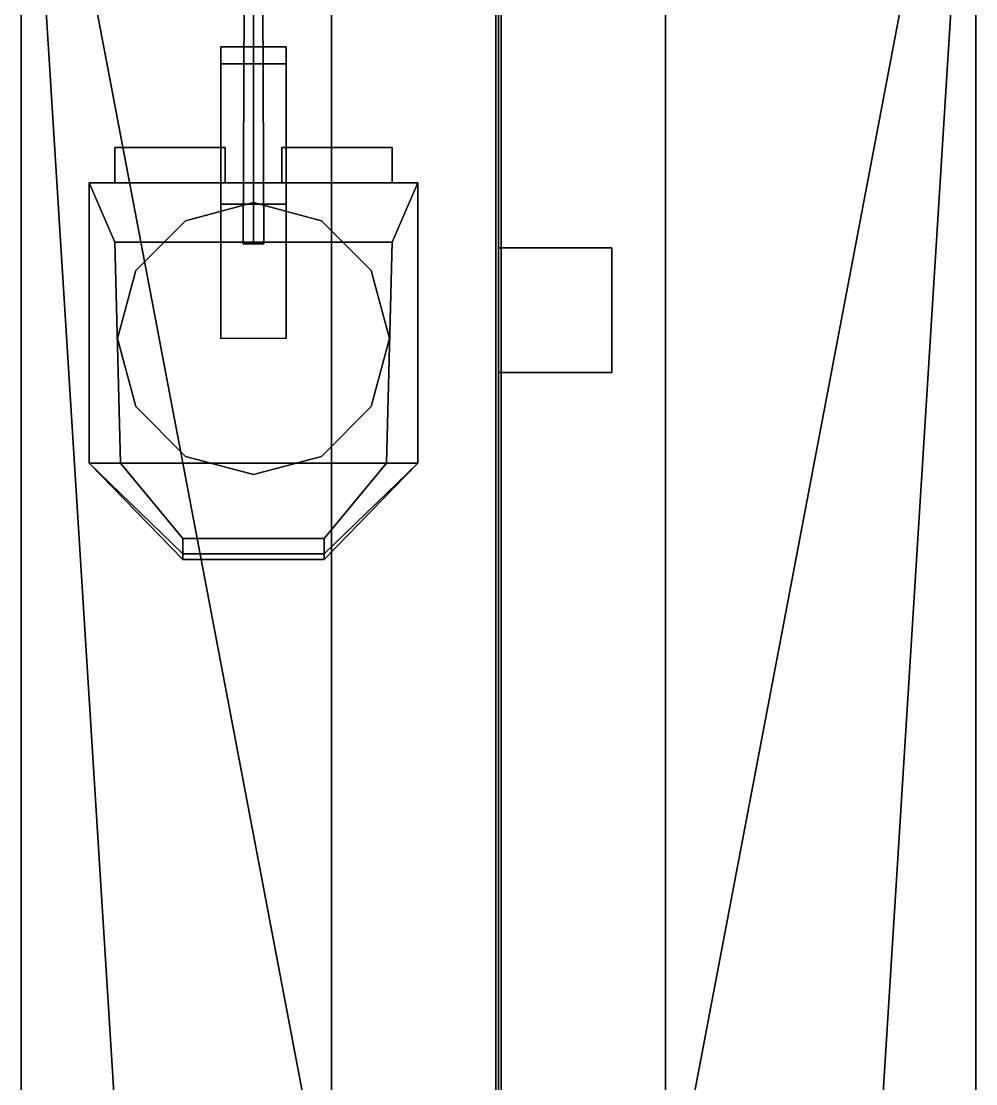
# Model space of a CAD drawing. Header units: millimetres. Extents: x -3.4 to 3.4, y -23.6 to 39.8.
# Drawn here: x -3.37 to 3.37, y -4.51 to 2.99 of the extents above; entities that cross this region are included whole.
import ezdxf

# ---------------------------------------------------------------- set-up
doc = ezdxf.new("R2010")
doc.units = ezdxf.units.MM
for name, color, linetype in [('gun', 1, 'Continuous'), ('railings', 6, 'Continuous'), ('sleeve', 5, 'Continuous'), ('turret', 2, 'Continuous')]:
    doc.layers.add(name, color=color, linetype=linetype)

msp = doc.modelspace()

# ---------------------------------------------------------------- linework, layer by layer
for points in [[(-0.02, -11.06, 11.06), (0, -11.06, 11.08), (0, 23.06, 4.82), (-0.02, 23.09, 4.79)], [(0, -11.06, 11.04), (-0.02, -11.06, 11.06), (-0.02, 23.09, 4.79), (0, 23.06, 4.78)], [(0, -11.06, 11.08), (0.02, -11.06, 11.06), (0.02, 23.09, 4.79), (0, 23.06, 4.82)], [(0.02, -11.06, 11.06), (0, -11.06, 11.04), (0, 23.06, 4.78), (0.02, 23.09, 4.79)], [(3.37, 5.88, 2.01), (-3.37, 5.88, 2.01), (-1.24, -5.33, 2.01), (1.24, -5.33, 2.01)], [(-3.37, -8.88, 2.01), (-3.37, 5.88, 2.01), (-3.37, 5.88), (-3.37, -8.88)], [(-3.37, -8.88), (-3.37, 5.88), (-1.18, 5.88, -1.34), (-1.18, -8.88, -1.34)], [(-1.24, -5.33, 2.01), (-3.37, 5.88, 2.01), (-2.51, -7.88, 2.01), (-1.26, -7.19, 2.01)], [(-2.51, -7.88, 2.01), (-3.37, 5.88, 2.01), (-3.37, -8.88, 2.01), (-2.47, -8.88, 2.01)], [(-1.18, -8.88, -1.34), (-1.18, 5.88, -1.34), (1.18, 5.88, -1.34), (1.18, -8.88, -1.34)], [(1.18, -8.88, -1.34), (1.18, 5.88, -1.34), (3.37, 5.88), (3.37, -8.88)], [(2.51, -7.88, 2.01), (3.37, 5.88, 2.01), (1.24, -5.33, 2.01), (1.26, -7.19, 2.01)], [(3.37, -8.88, 2.01), (3.37, 5.88, 2.01), (2.51, -7.88, 2.01), (2.47, -8.88, 2.01)], [(3.37, -8.88), (3.37, 5.88), (3.37, 5.88, 2.01), (3.37, -8.88, 2.01)], [(-1.73, 1.71, 2.01), (-2.21, 1.5814, 2.01), (-2.21, 1.5814, 2.36), (-1.73, 1.71, 2.36)], [(-1.25, 1.5814, 2.01), (-1.73, 1.71, 2.01), (-1.73, 1.71, 2.36), (-1.25, 1.5814, 2.36)], [(-2.21, 1.5814, 2.01), (-2.5614, 1.23, 2.01), (-2.5614, 1.23, 2.36), (-2.21, 1.5814, 2.36)], [(-0.8986, 1.23, 2.01), (-1.25, 1.5814, 2.01), (-1.25, 1.5814, 2.36), (-0.8986, 1.23, 2.36)], [(0.8, 0.51, 2.26), (0.8, 1.39, 2.26), (0, 1.39, 2.26), (0, 0.51, 2.26)], [(0, 1.39, 2.26), (0, 1.39, 2.01), (0, 0.51, 2.01), (0, 0.51, 2.26)], [(0.8, 1.39, 2.26), (0.8, 1.39, 2.01), (0, 1.39, 2.01), (0, 1.39, 2.26)], [(0.8, 0.51, 2.01), (0.8, 1.39, 2.01), (0.8, 1.39, 2.26), (0.8, 0.51, 2.26)], [(-2.5614, 1.23, 2.01), (-2.69, 0.75, 2.01), (-2.69, 0.75, 2.36), (-2.5614, 1.23, 2.36)], [(-0.77, 0.75, 2.01), (-0.8986, 1.23, 2.01), (-0.8986, 1.23, 2.36), (-0.77, 0.75, 2.36)], [(-2.69, 0.75, 2.01), (-2.5614, 0.27, 2.01), (-2.5614, 0.27, 2.36), (-2.69, 0.75, 2.36)], [(-0.8986, 0.27, 2.01), (-0.77, 0.75, 2.01), (-0.77, 0.75, 2.36), (-0.8986, 0.27, 2.36)], [(0, 0.51, 2.26), (0, 0.51, 2.01), (0.8, 0.51, 2.01), (0.8, 0.51, 2.26)], [(-2.5614, 0.27, 2.01), (-2.21, -0.0814, 2.01), (-2.21, -0.0814, 2.36), (-2.5614, 0.27, 2.36)], [(-1.25, -0.0814, 2.01), (-0.8986, 0.27, 2.01), (-0.8986, 0.27, 2.36), (-1.25, -0.0814, 2.36)], [(-2.21, -0.0814, 2.01), (-1.73, -0.21, 2.01), (-1.73, -0.21, 2.36), (-2.21, -0.0814, 2.36)], [(-1.73, -0.21, 2.01), (-1.25, -0.0814, 2.01), (-1.25, -0.0814, 2.36), (-1.73, -0.21, 2.36)]]:
    msp.add_3dface(points)
at = {"layer": 'gun'}
for points in [[(-1.73, 1.42, 3.105), (-1.8036, 1.42, 3.1475), (-1.7906, 4.28, 3.155), (-1.73, 4.28, 3.12)], [(-1.8036, 1.42, 3.1475), (-1.8036, 1.42, 3.2325), (-1.7906, 4.28, 3.225), (-1.7906, 4.28, 3.155)], [(-1.8036, 1.42, 3.2325), (-1.73, 1.42, 3.275), (-1.73, 4.28, 3.26), (-1.7906, 4.28, 3.225)], [(-1.6564, 1.42, 3.1475), (-1.73, 1.42, 3.105), (-1.73, 4.28, 3.12), (-1.6694, 4.28, 3.155)], [(-1.73, 1.42, 3.275), (-1.6564, 1.42, 3.2325), (-1.6694, 4.28, 3.225), (-1.73, 4.28, 3.26)], [(-1.6564, 1.42, 3.2325), (-1.6564, 1.42, 3.1475), (-1.6694, 4.28, 3.155), (-1.6694, 4.28, 3.225)]]:
    msp.add_3dface(points, dxfattribs=at)
at = {"layer": 'railings'}
for points in [[(-3.37, 2.95, 2.01), (-3.37, 3.03, 2.01), (-3.37, 3.03, 3.11), (-3.37, 2.95, 3.11)], [(-3.37, 2.95, 3.11), (-3.37, 3.03, 3.11), (-3.37, 3.03, 2.01), (-3.37, 2.95, 2.01)], [(3.37, 2.95, 2.01), (3.37, 3.03, 2.01), (3.37, 3.03, 3.11), (3.37, 2.95, 3.11)], [(3.37, 2.95, 3.11), (3.37, 3.03, 3.11), (3.37, 3.03, 2.01), (3.37, 2.95, 2.01)], [(-3.37, 1.55, 3.05), (-3.37, 1.55, 3.11), (-3.37, 2.95, 3.11), (-3.37, 2.95, 3.05)], [(-3.37, 2.95, 3.05), (-3.37, 2.95, 3.11), (-3.37, 1.55, 3.11), (-3.37, 1.55, 3.05)], [(-3.37, 2.95, 2.75), (-3.37, 2.95, 2.81), (-3.37, 1.55, 2.81), (-3.37, 1.55, 2.75)], [(-3.37, 1.55, 2.75), (-3.37, 1.55, 2.81), (-3.37, 2.95, 2.81), (-3.37, 2.95, 2.75)], [(-3.37, 1.55, 2.39), (-3.37, 1.55, 2.45), (-3.37, 2.95, 2.45), (-3.37, 2.95, 2.39)], [(-3.37, 2.95, 2.39), (-3.37, 2.95, 2.45), (-3.37, 1.55, 2.45), (-3.37, 1.55, 2.39)], [(3.37, 2.95, 2.39), (3.37, 2.95, 2.45), (3.37, 1.55, 2.45), (3.37, 1.55, 2.39)], [(3.37, 1.55, 2.39), (3.37, 1.55, 2.45), (3.37, 2.95, 2.45), (3.37, 2.95, 2.39)], [(3.37, 1.55, 2.75), (3.37, 1.55, 2.81), (3.37, 2.95, 2.81), (3.37, 2.95, 2.75)], [(3.37, 2.95, 2.75), (3.37, 2.95, 2.81), (3.37, 1.55, 2.81), (3.37, 1.55, 2.75)], [(3.37, 2.95, 3.05), (3.37, 2.95, 3.11), (3.37, 1.55, 3.11), (3.37, 1.55, 3.05)], [(3.37, 1.55, 3.05), (3.37, 1.55, 3.11), (3.37, 2.95, 3.11), (3.37, 2.95, 3.05)], [(-3.37, 1.47, 3.11), (-3.37, 1.55, 3.11), (-3.37, 1.55, 2.01), (-3.37, 1.47, 2.01)], [(-3.37, 1.47, 2.01), (-3.37, 1.55, 2.01), (-3.37, 1.55, 3.11), (-3.37, 1.47, 3.11)], [(3.37, 1.47, 3.11), (3.37, 1.55, 3.11), (3.37, 1.55, 2.01), (3.37, 1.47, 2.01)], [(3.37, 1.47, 2.01), (3.37, 1.55, 2.01), (3.37, 1.55, 3.11), (3.37, 1.47, 3.11)], [(-3.37, 1.47, 3.05), (-3.37, 1.47, 3.11), (-3.37, 0.08, 3.11), (-3.37, 0.08, 3.05)], [(-3.37, 0.08, 3.05), (-3.37, 0.08, 3.11), (-3.37, 1.47, 3.11), (-3.37, 1.47, 3.05)], [(-3.37, 1.47, 2.75), (-3.37, 1.47, 2.81), (-3.37, 0.08, 2.81), (-3.37, 0.08, 2.75)], [(-3.37, 0.08, 2.75), (-3.37, 0.08, 2.81), (-3.37, 1.47, 2.81), (-3.37, 1.47, 2.75)], [(-3.37, 0.08, 2.39), (-3.37, 0.08, 2.45), (-3.37, 1.47, 2.45), (-3.37, 1.47, 2.39)], [(-3.37, 1.47, 2.39), (-3.37, 1.47, 2.45), (-3.37, 0.08, 2.45), (-3.37, 0.08, 2.39)], [(3.37, 1.47, 2.39), (3.37, 1.47, 2.45), (3.37, 0.08, 2.45), (3.37, 0.08, 2.39)], [(3.37, 0.08, 2.39), (3.37, 0.08, 2.45), (3.37, 1.47, 2.45), (3.37, 1.47, 2.39)], [(3.37, 0.08, 2.75), (3.37, 0.08, 2.81), (3.37, 1.47, 2.81), (3.37, 1.47, 2.75)], [(3.37, 1.47, 2.75), (3.37, 1.47, 2.81), (3.37, 0.08, 2.81), (3.37, 0.08, 2.75)], [(3.37, 1.47, 3.05), (3.37, 1.47, 3.11), (3.37, 0.08, 3.11), (3.37, 0.08, 3.05)], [(3.37, 0.08, 3.05), (3.37, 0.08, 3.11), (3.37, 1.47, 3.11), (3.37, 1.47, 3.05)], [(-3.37, 0, 2.01), (-3.37, 0.08, 2.01), (-3.37, 0.08, 3.11), (-3.37, 0, 3.11)], [(-3.37, 0, 3.11), (-3.37, 0.08, 3.11), (-3.37, 0.08, 2.01), (-3.37, 0, 2.01)], [(3.37, 0, 2.01), (3.37, 0.08, 2.01), (3.37, 0.08, 3.11), (3.37, 0, 3.11)], [(3.37, 0, 3.11), (3.37, 0.08, 3.11), (3.37, 0.08, 2.01), (3.37, 0, 2.01)], [(-3.37, -1.52, 3.05), (-3.37, -1.52, 3.11), (-3.37, 0, 3.11), (-3.37, 0, 3.05)], [(-3.37, 0, 3.05), (-3.37, 0, 3.11), (-3.37, -1.52, 3.11), (-3.37, -1.52, 3.05)], [(-3.37, 0, 2.75), (-3.37, 0, 2.81), (-3.37, -1.52, 2.81), (-3.37, -1.52, 2.75)], [(-3.37, -1.52, 2.75), (-3.37, -1.52, 2.81), (-3.37, 0, 2.81), (-3.37, 0, 2.75)], [(-3.37, -1.52, 2.39), (-3.37, -1.52, 2.45), (-3.37, 0, 2.45), (-3.37, 0, 2.39)], [(-3.37, 0, 2.39), (-3.37, 0, 2.45), (-3.37, -1.52, 2.45), (-3.37, -1.52, 2.39)], [(3.37, 0, 2.39), (3.37, 0, 2.45), (3.37, -1.52, 2.45), (3.37, -1.52, 2.39)], [(3.37, -1.52, 2.39), (3.37, -1.52, 2.45), (3.37, 0, 2.45), (3.37, 0, 2.39)], [(3.37, -1.52, 2.75), (3.37, -1.52, 2.81), (3.37, 0, 2.81), (3.37, 0, 2.75)], [(3.37, 0, 2.75), (3.37, 0, 2.81), (3.37, -1.52, 2.81), (3.37, -1.52, 2.75)], [(3.37, 0, 3.05), (3.37, 0, 3.11), (3.37, -1.52, 3.11), (3.37, -1.52, 3.05)], [(3.37, -1.52, 3.05), (3.37, -1.52, 3.11), (3.37, 0, 3.11), (3.37, 0, 3.05)], [(-3.37, -1.6, 3.11), (-3.37, -1.52, 3.11), (-3.37, -1.52, 2.01), (-3.37, -1.6, 2.01)], [(-3.37, -1.6, 2.01), (-3.37, -1.52, 2.01), (-3.37, -1.52, 3.11), (-3.37, -1.6, 3.11)], [(3.37, -1.6, 3.11), (3.37, -1.52, 3.11), (3.37, -1.52, 2.01), (3.37, -1.6, 2.01)], [(3.37, -1.6, 2.01), (3.37, -1.52, 2.01), (3.37, -1.52, 3.11), (3.37, -1.6, 3.11)], [(-3.37, -1.6, 3.05), (-3.37, -1.6, 3.11), (-3.37, -2.95, 3.11), (-3.37, -2.95, 3.05)], [(-3.37, -2.95, 3.05), (-3.37, -2.95, 3.11), (-3.37, -1.6, 3.11), (-3.37, -1.6, 3.05)], [(-3.37, -1.6, 2.75), (-3.37, -1.6, 2.81), (-3.37, -2.95, 2.81), (-3.37, -2.95, 2.75)], [(-3.37, -2.95, 2.75), (-3.37, -2.95, 2.81), (-3.37, -1.6, 2.81), (-3.37, -1.6, 2.75)], [(-3.37, -2.95, 2.39), (-3.37, -2.95, 2.45), (-3.37, -1.6, 2.45), (-3.37, -1.6, 2.39)], [(-3.37, -1.6, 2.39), (-3.37, -1.6, 2.45), (-3.37, -2.95, 2.45), (-3.37, -2.95, 2.39)], [(3.37, -1.6, 2.39), (3.37, -1.6, 2.45), (3.37, -2.95, 2.45), (3.37, -2.95, 2.39)], [(3.37, -2.95, 2.39), (3.37, -2.95, 2.45), (3.37, -1.6, 2.45), (3.37, -1.6, 2.39)], [(3.37, -2.95, 2.75), (3.37, -2.95, 2.81), (3.37, -1.6, 2.81), (3.37, -1.6, 2.75)], [(3.37, -1.6, 2.75), (3.37, -1.6, 2.81), (3.37, -2.95, 2.81), (3.37, -2.95, 2.75)], [(3.37, -1.6, 3.05), (3.37, -1.6, 3.11), (3.37, -2.95, 3.11), (3.37, -2.95, 3.05)], [(3.37, -2.95, 3.05), (3.37, -2.95, 3.11), (3.37, -1.6, 3.11), (3.37, -1.6, 3.05)], [(-3.37, -3.03, 2.01), (-3.37, -2.95, 2.01), (-3.37, -2.95, 3.11), (-3.37, -3.03, 3.11)], [(-3.37, -3.03, 3.11), (-3.37, -2.95, 3.11), (-3.37, -2.95, 2.01), (-3.37, -3.03, 2.01)], [(3.37, -3.03, 2.01), (3.37, -2.95, 2.01), (3.37, -2.95, 3.11), (3.37, -3.03, 3.11)], [(3.37, -3.03, 3.11), (3.37, -2.95, 3.11), (3.37, -2.95, 2.01), (3.37, -3.03, 2.01)], [(-3.37, -4.47, 3.05), (-3.37, -4.47, 3.11), (-3.37, -3.03, 3.11), (-3.37, -3.03, 3.05)], [(-3.37, -3.03, 3.05), (-3.37, -3.03, 3.11), (-3.37, -4.47, 3.11), (-3.37, -4.47, 3.05)], [(-3.37, -3.03, 2.75), (-3.37, -3.03, 2.81), (-3.37, -4.47, 2.81), (-3.37, -4.47, 2.75)], [(-3.37, -4.47, 2.75), (-3.37, -4.47, 2.81), (-3.37, -3.03, 2.81), (-3.37, -3.03, 2.75)], [(-3.37, -4.47, 2.39), (-3.37, -4.47, 2.45), (-3.37, -3.03, 2.45), (-3.37, -3.03, 2.39)], [(-3.37, -3.03, 2.39), (-3.37, -3.03, 2.45), (-3.37, -4.47, 2.45), (-3.37, -4.47, 2.39)], [(3.37, -3.03, 2.39), (3.37, -3.03, 2.45), (3.37, -4.47, 2.45), (3.37, -4.47, 2.39)], [(3.37, -4.47, 2.39), (3.37, -4.47, 2.45), (3.37, -3.03, 2.45), (3.37, -3.03, 2.39)], [(3.37, -4.47, 2.75), (3.37, -4.47, 2.81), (3.37, -3.03, 2.81), (3.37, -3.03, 2.75)], [(3.37, -3.03, 2.75), (3.37, -3.03, 2.81), (3.37, -4.47, 2.81), (3.37, -4.47, 2.75)], [(3.37, -3.03, 3.05), (3.37, -3.03, 3.11), (3.37, -4.47, 3.11), (3.37, -4.47, 3.05)], [(3.37, -4.47, 3.05), (3.37, -4.47, 3.11), (3.37, -3.03, 3.11), (3.37, -3.03, 3.05)], [(-3.37, -4.55, 3.11), (-3.37, -4.47, 3.11), (-3.37, -4.47, 2.01), (-3.37, -4.55, 2.01)], [(-3.37, -4.55, 2.01), (-3.37, -4.47, 2.01), (-3.37, -4.47, 3.11), (-3.37, -4.55, 3.11)], [(3.37, -4.55, 3.11), (3.37, -4.47, 3.11), (3.37, -4.47, 2.01), (3.37, -4.55, 2.01)], [(3.37, -4.55, 2.01), (3.37, -4.47, 2.01), (3.37, -4.47, 3.11), (3.37, -4.55, 3.11)]]:
    msp.add_3dface(points, dxfattribs=at)
at = {"layer": 'sleeve'}
for points in [[(-1.96, 2.81, 3.07), (-1.96, 2.81, 3.07), (-1.96, 2.69, 2.94), (-1.96, 2.69, 3.15)], [(-1.96, 2.69, 2.94), (-1.96, 2.81, 3.07), (-1.5, 2.81, 3.07), (-1.5, 2.69, 2.94)], [(-1.5, 2.69, 3.15), (-1.5, 2.81, 3.07), (-1.96, 2.81, 3.07), (-1.96, 2.69, 3.15)], [(-1.5, 2.69, 2.94), (-1.5, 2.81, 3.07), (-1.5, 2.81, 3.07), (-1.5, 2.69, 3.15)], [(-1.96, 2.69, 3.15), (-1.96, 2.69, 2.94), (-1.96, 0.75, 2.94), (-1.96, 0.75, 3.15)], [(-1.96, 0.75, 2.94), (-1.96, 2.69, 2.94), (-1.5, 2.69, 2.94), (-1.5, 0.75, 2.94)], [(-1.5, 1.7, 3.15), (-1.5, 2.69, 3.15), (-1.96, 2.69, 3.15), (-1.96, 1.7, 3.15)], [(-1.5, 0.75, 2.94), (-1.5, 2.69, 2.94), (-1.5, 2.69, 3.15), (-1.5, 0.75, 3.15)], [(-1.96, 1.7, 3.35), (-1.96, 1.7, 3.15), (-1.96, 1.43, 3.15), (-1.96, 1.43, 3.49)], [(-1.5, 1.43, 3.49), (-1.5, 1.7, 3.35), (-1.96, 1.7, 3.35), (-1.96, 1.43, 3.49)], [(-1.5, 1.7, 3.35), (-1.5, 1.7, 3.15), (-1.96, 1.7, 3.15), (-1.96, 1.7, 3.35)], [(-1.5, 1.43, 3.15), (-1.5, 1.7, 3.15), (-1.5, 1.7, 3.35), (-1.5, 1.43, 3.49)]]:
    msp.add_3dface(points, dxfattribs=at)
at = {"layer": 'turret'}
for points in [[(-2.71, 2.1, 2.51), (-2.71, 2.1, 2.16), (-2.71, 1.85, 2.16), (-2.71, 1.85, 2.51)], [(-1.93, 2.1, 2.51), (-1.93, 2.1, 2.16), (-2.71, 2.1, 2.16), (-2.71, 2.1, 2.51)], [(-2.71, 1.85, 2.16), (-2.71, 2.1, 2.16), (-1.93, 2.1, 2.16), (-1.93, 1.85, 2.16)], [(-1.93, 1.85, 2.51), (-1.93, 2.1, 2.51), (-2.71, 2.1, 2.51), (-2.71, 1.85, 2.51)], [(-1.93, 1.85, 2.16), (-1.93, 2.1, 2.16), (-1.93, 2.1, 2.51), (-1.93, 1.85, 2.51)], [(-0.75, 1.85, 2.51), (-0.75, 2.1, 2.51), (-1.53, 2.1, 2.51), (-1.53, 1.85, 2.51)], [(-1.53, 2.1, 2.51), (-1.53, 2.1, 2.16), (-1.53, 1.85, 2.16), (-1.53, 1.85, 2.51)], [(-0.75, 2.1, 2.51), (-0.75, 2.1, 2.16), (-1.53, 2.1, 2.16), (-1.53, 2.1, 2.51)], [(-1.53, 1.85, 2.16), (-1.53, 2.1, 2.16), (-0.75, 2.1, 2.16), (-0.75, 1.85, 2.16)], [(-0.75, 1.85, 2.16), (-0.75, 2.1, 2.16), (-0.75, 2.1, 2.51), (-0.75, 1.85, 2.51)], [(-2.89, 1.85, 2.86), (-2.89, 1.85, 2.36), (-2.89, -0.13, 2.36), (-2.89, -0.13, 2.86)], [(-0.57, 1.85, 2.86), (-0.57, 1.85, 2.36), (-2.89, 1.85, 2.36), (-2.89, 1.85, 2.86)], [(-2.89, -0.13, 2.36), (-2.89, 1.85, 2.36), (-0.57, 1.85, 2.36), (-0.57, -0.13, 2.36)], [(-2.71, 1.43, 3.52), (-2.89, 1.85, 2.86), (-2.89, -0.13, 2.86), (-2.67, -0.13, 3.97)], [(-1.96, 1.43, 3.52), (-1.96, 1.85, 2.86), (-2.89, 1.85, 2.86), (-2.71, 1.43, 3.52)], [(-2.71, 1.85, 2.36), (-2.71, 1.85, 2.16), (-1.93, 1.85, 2.16), (-1.93, 1.85, 2.36)], [(-1.5, 1.43, 2.86), (-1.5, 1.85, 2.86), (-1.96, 1.85, 2.86), (-1.96, 1.43, 2.86)], [(-1.96, 1.43, 2.86), (-1.96, 1.85, 2.86), (-1.96, 1.43, 3.52)], [(-1.53, 1.85, 2.36), (-1.53, 1.85, 2.16), (-0.75, 1.85, 2.16), (-0.75, 1.85, 2.36)], [(-0.75, 1.43, 3.52), (-0.57, 1.85, 2.86), (-1.5, 1.85, 2.86), (-1.5, 1.43, 3.52)], [(-1.5, 1.43, 3.52), (-1.5, 1.43, 3.52), (-1.5, 1.85, 2.86), (-1.5, 1.43, 2.86)], [(-0.57, -0.13, 2.86), (-0.57, 1.85, 2.86), (-0.75, 1.43, 3.52), (-0.79, -0.13, 3.97)], [(-0.57, -0.13, 2.36), (-0.57, 1.85, 2.36), (-0.57, 1.85, 2.86), (-0.57, -0.13, 2.86)], [(-0.79, -0.13, 3.97), (-0.75, 1.43, 3.52), (-2.71, 1.43, 3.52), (-2.67, -0.13, 3.97)], [(-1.5, 1.43, 3.52), (-1.5, 1.43, 2.86), (-1.96, 1.43, 2.86), (-1.96, 1.43, 3.52)], [(-2.89, -0.13, 2.86), (-2.89, -0.13, 2.36), (-2.23, -0.81, 2.36), (-2.23, -0.77, 2.86)], [(-2.23, -0.81, 2.36), (-2.89, -0.13, 2.36), (-0.57, -0.13, 2.36), (-1.23, -0.81, 2.36)], [(-2.89, -0.13, 2.86), (-2.23, -0.77, 2.86), (-2.23, -0.66, 3.69), (-2.67, -0.13, 3.97)], [(-2.67, -0.13, 3.97), (-2.23, -0.66, 3.69), (-1.23, -0.66, 3.69), (-0.79, -0.13, 3.97)], [(-1.23, -0.81, 2.36), (-0.57, -0.13, 2.36), (-0.57, -0.13, 2.86), (-1.23, -0.77, 2.86)], [(-1.23, -0.66, 3.69), (-1.23, -0.77, 2.86), (-0.57, -0.13, 2.86), (-0.79, -0.13, 3.97)], [(-2.23, -0.66, 3.69), (-2.23, -0.77, 2.86), (-1.23, -0.77, 2.86), (-1.23, -0.66, 3.69)], [(-2.23, -0.77, 2.86), (-2.23, -0.81, 2.36), (-1.23, -0.81, 2.36), (-1.23, -0.77, 2.86)]]:
    msp.add_3dface(points, dxfattribs=at)

doc.saveas('drawing.dxf')
